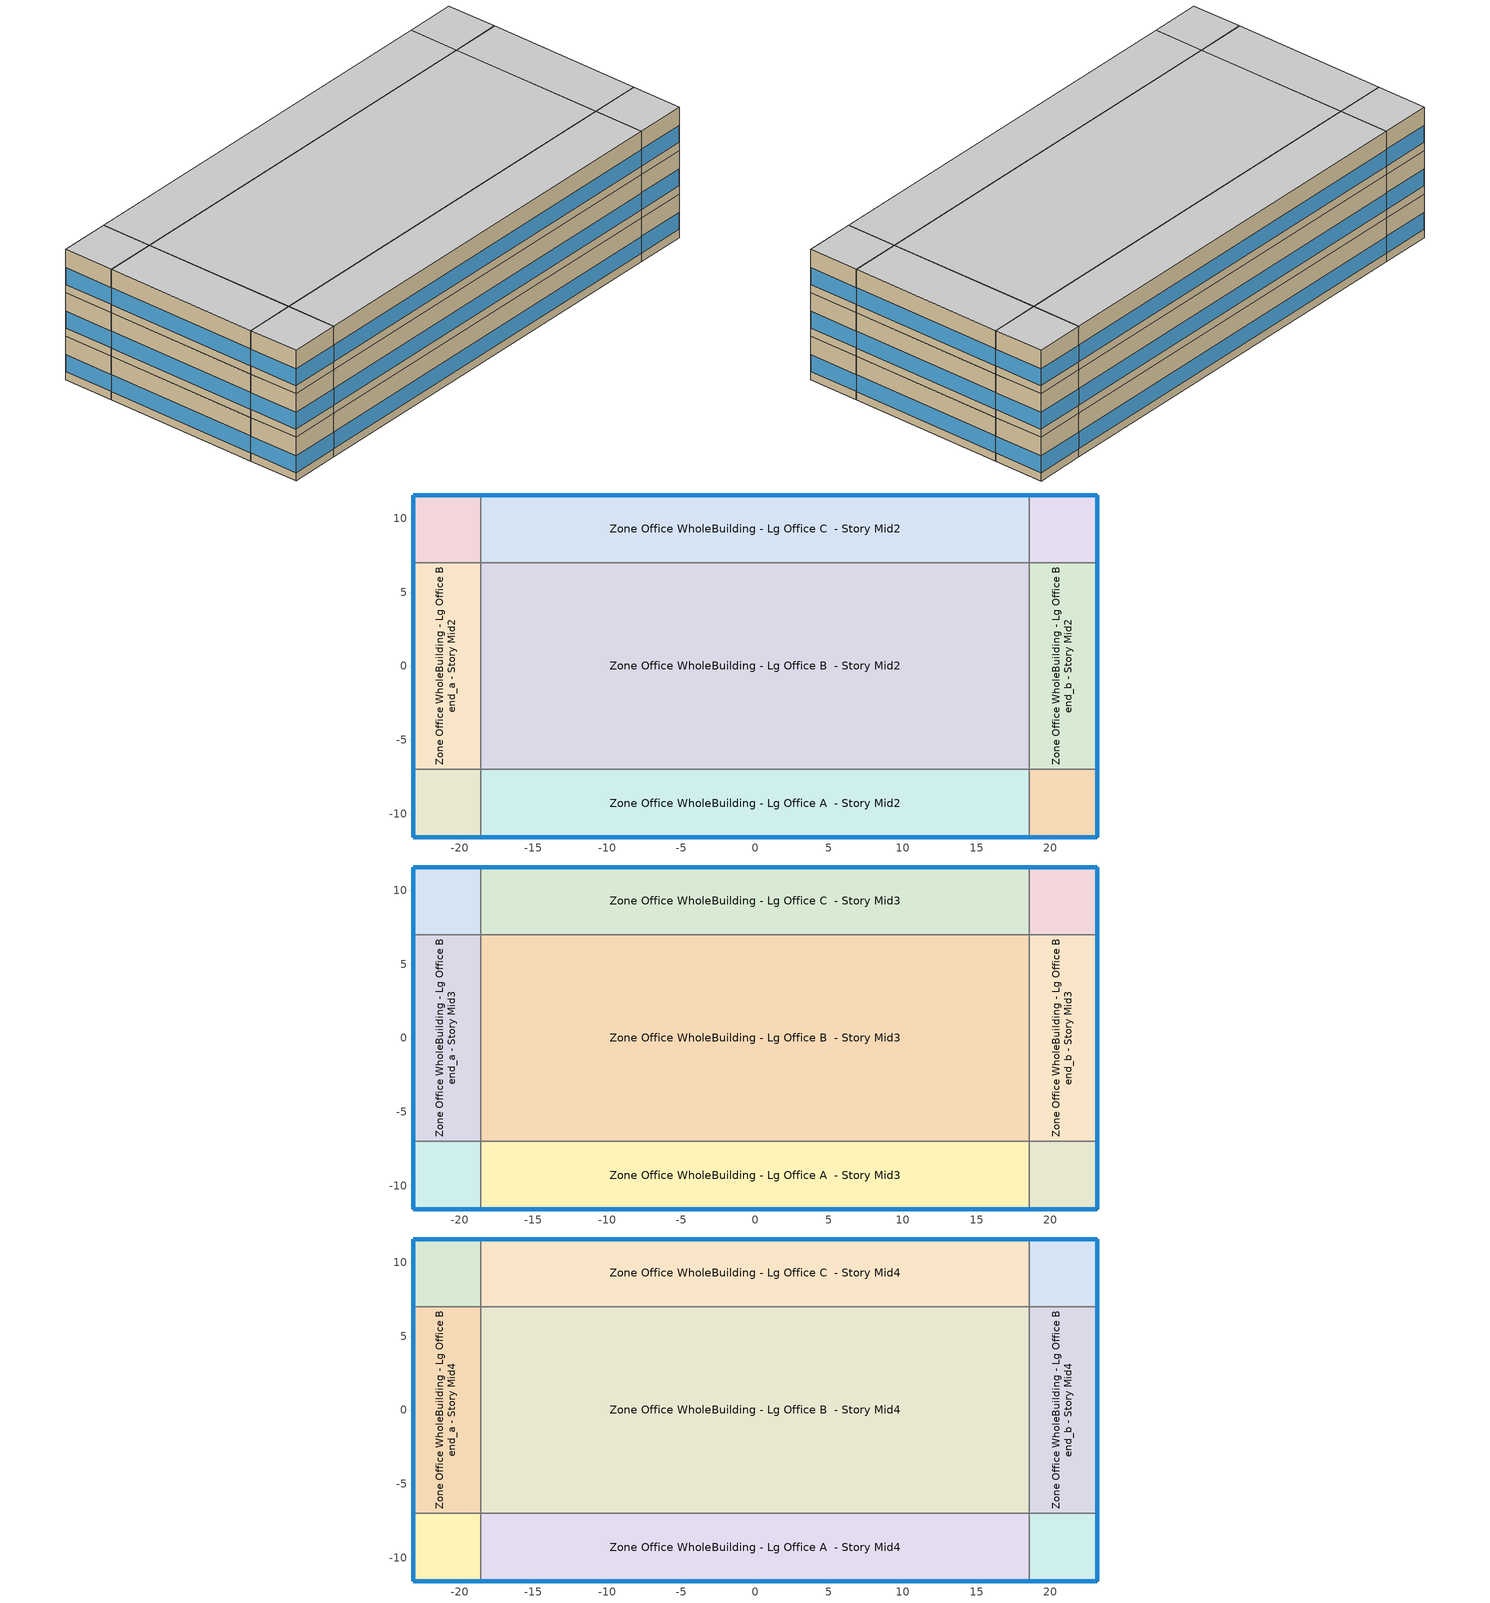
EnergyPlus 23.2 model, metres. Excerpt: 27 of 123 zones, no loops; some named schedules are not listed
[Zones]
Zone Office WholeBuilding - Lg Office A  - Story Mid2
 floor adiabatic (Typical Interior Floor): -18.58,-11.58 -18.58,-7 18.58,-7 18.58,-11.58 z7.92
 wall outside (Typical Insulated Steel Framed Exterior Wall R-4.44): -18.58,-11.58 18.58,-11.58 z7.92:11.89
 wall to Zone Office WholeBuilding - Lg Office A end_a - Story Mid2 (Typical Interior Wall): -18.58,-7 -18.58,-11.58 z7.92:11.89
 wall to Zone Office WholeBuilding - Lg Office B  - Story Mid2 (Typical Interior Wall): 18.58,-7 -18.58,-7 z7.92:11.89
 wall to Zone Office WholeBuilding - Lg Office A end_b - Story Mid2 (Typical Interior Wall): 18.58,-11.58 18.58,-7 z7.92:11.89
 window (U 1.22 SHGC 0.54 Simple Glazing Window U-1.22 SHGC 0.54): -18.55,-11.58 18.55,-11.58 z8.69:10.19
 ceiling adiabatic (Typical Interior Ceiling): 18.58,-11.58 18.58,-7 -18.58,-7 -18.58,-11.58 z11.89
Zone Office WholeBuilding - Lg Office A end_a - Story Mid2
 floor adiabatic (Typical Interior Floor): -23.15,-11.58 -23.15,-7 -18.58,-7 -18.58,-11.58 z7.92
 wall outside (Typical Insulated Steel Framed Exterior Wall R-4.44): -23.15,-7 -23.15,-11.58 -18.58,-11.58 z7.92:11.89
 wall to Zone Office WholeBuilding - Lg Office B end_a - Story Mid2 (Typical Interior Wall): -18.58,-7 -23.15,-7 z7.92:11.89
 window (U 1.22 SHGC 0.54 Simple Glazing Window U-1.22 SHGC 0.54): -23.15,-7.03 -23.15,-11.55 / -23.13,-11.58 -18.6,-11.58 z8.69:10.21
 ceiling adiabatic (Typical Interior Ceiling): -18.58,-11.58 -18.58,-7 -23.15,-7 -23.15,-11.58 z11.89
Zone Office WholeBuilding - Lg Office A end_b - Story Mid2
 floor adiabatic (Typical Interior Floor): 18.58,-11.58 18.58,-7 23.15,-7 23.15,-11.58 z7.92
 wall outside (Typical Insulated Steel Framed Exterior Wall R-4.44): 18.58,-11.58 23.15,-11.58 23.15,-7 z7.92:11.89
 wall to Zone Office WholeBuilding - Lg Office B end_b - Story Mid2 (Typical Interior Wall): 23.15,-7 18.58,-7 z7.92:11.89
 window (U 1.22 SHGC 0.54 Simple Glazing Window U-1.22 SHGC 0.54): 23.15,-11.55 23.15,-7.03 / 18.6,-11.58 23.13,-11.58 z8.69:10.21
 ceiling adiabatic (Typical Interior Ceiling): 23.15,-11.58 23.15,-7 18.58,-7 18.58,-11.58 z11.89
Zone Office WholeBuilding - Lg Office B  - Story Mid2
 floor adiabatic (Typical Interior Floor): -18.58,-7 -18.58,7 18.58,7 18.58,-7 z7.92
 wall to Zone Office WholeBuilding - Lg Office B end_a - Story Mid2 (Typical Interior Wall): -18.58,7 -18.58,-7 z7.92:11.89
 wall to Zone Office WholeBuilding - Lg Office C  - Story Mid2 (Typical Interior Wall): 18.58,7 -18.58,7 z7.92:11.89
 wall to Zone Office WholeBuilding - Lg Office B end_b - Story Mid2 (Typical Interior Wall): 18.58,-7 18.58,7 z7.92:11.89
 ceiling adiabatic (Typical Interior Ceiling): 18.58,-7 18.58,7 -18.58,7 -18.58,-7 z11.89
Zone Office WholeBuilding - Lg Office B end_a - Story Mid2
 floor adiabatic (Typical Interior Floor): -23.15,-7 -23.15,7 -18.58,7 -18.58,-7 z7.92
 wall outside (Typical Insulated Steel Framed Exterior Wall R-4.44): -23.15,7 -23.15,-7 z7.92:11.89
 wall to Zone Office WholeBuilding - Lg Office C end_a - Story Mid2 (Typical Interior Wall): -18.58,7 -23.15,7 z7.92:11.89
 window (U 1.22 SHGC 0.54 Simple Glazing Window U-1.22 SHGC 0.54): -23.15,6.98 -23.15,-6.98 z8.69:10.2
 ceiling adiabatic (Typical Interior Ceiling): -18.58,-7 -18.58,7 -23.15,7 -23.15,-7 z11.89
Zone Office WholeBuilding - Lg Office B end_b - Story Mid2
 floor adiabatic (Typical Interior Floor): 18.58,-7 18.58,7 23.15,7 23.15,-7 z7.92
 wall outside (Typical Insulated Steel Framed Exterior Wall R-4.44): 23.15,-7 23.15,7 z7.92:11.89
 wall to Zone Office WholeBuilding - Lg Office C end_b - Story Mid2 (Typical Interior Wall): 23.15,7 18.58,7 z7.92:11.89
 window (U 1.22 SHGC 0.54 Simple Glazing Window U-1.22 SHGC 0.54): 23.15,-6.98 23.15,6.98 z8.69:10.2
 ceiling adiabatic (Typical Interior Ceiling): 23.15,-7 23.15,7 18.58,7 18.58,-7 z11.89
Zone Office WholeBuilding - Lg Office C  - Story Mid2
 floor adiabatic (Typical Interior Floor): -18.58,7 -18.58,11.58 18.58,11.58 18.58,7 z7.92
 wall outside (Typical Insulated Steel Framed Exterior Wall R-4.44): 18.58,11.58 -18.58,11.58 z7.92:11.89
 wall to Zone Office WholeBuilding - Lg Office C end_a - Story Mid2 (Typical Interior Wall): -18.58,11.58 -18.58,7 z7.92:11.89
 wall to Zone Office WholeBuilding - Lg Office C end_b - Story Mid2 (Typical Interior Wall): 18.58,7 18.58,11.58 z7.92:11.89
 window (U 1.22 SHGC 0.54 Simple Glazing Window U-1.22 SHGC 0.54): 18.55,11.58 -18.55,11.58 z8.69:10.19
 ceiling adiabatic (Typical Interior Ceiling): 18.58,7 18.58,11.58 -18.58,11.58 -18.58,7 z11.89
Zone Office WholeBuilding - Lg Office C end_a - Story Mid2
 floor adiabatic (Typical Interior Floor): -23.15,7 -23.15,11.58 -18.58,11.58 -18.58,7 z7.92
 wall outside (Typical Insulated Steel Framed Exterior Wall R-4.44): -18.58,11.58 -23.15,11.58 -23.15,7 z7.92:11.89
 window (U 1.22 SHGC 0.54 Simple Glazing Window U-1.22 SHGC 0.54): -23.15,11.55 -23.15,7.03 / -18.6,11.58 -23.13,11.58 z8.69:10.21
 ceiling adiabatic (Typical Interior Ceiling): -18.58,7 -18.58,11.58 -23.15,11.58 -23.15,7 z11.89
Zone Office WholeBuilding - Lg Office C end_b - Story Mid2
 floor adiabatic (Typical Interior Floor): 18.58,7 18.58,11.58 23.15,11.58 23.15,7 z7.92
 wall outside (Typical Insulated Steel Framed Exterior Wall R-4.44): 23.15,7 23.15,11.58 18.58,11.58 z7.92:11.89
 window (U 1.22 SHGC 0.54 Simple Glazing Window U-1.22 SHGC 0.54): 23.13,11.58 18.6,11.58 / 23.15,7.03 23.15,11.55 z8.69:10.21
 ceiling adiabatic (Typical Interior Ceiling): 23.15,7 23.15,11.58 18.58,11.58 18.58,7 z11.89
Zone Office WholeBuilding - Lg Office A  - Story Mid3
 floor adiabatic (Typical Interior Floor): -18.58,-11.58 -18.58,-7 18.58,-7 18.58,-11.58 z11.89
 wall outside (Typical Insulated Steel Framed Exterior Wall R-4.44): -18.58,-11.58 18.58,-11.58 z11.89:15.85
 wall to Zone Office WholeBuilding - Lg Office A end_a - Story Mid3 (Typical Interior Wall): -18.58,-7 -18.58,-11.58 z11.89:15.85
 wall to Zone Office WholeBuilding - Lg Office B  - Story Mid3 (Typical Interior Wall): 18.58,-7 -18.58,-7 z11.89:15.85
 wall to Zone Office WholeBuilding - Lg Office A end_b - Story Mid3 (Typical Interior Wall): 18.58,-11.58 18.58,-7 z11.89:15.85
 window (U 1.22 SHGC 0.54 Simple Glazing Window U-1.22 SHGC 0.54): -18.55,-11.58 18.55,-11.58 z12.65:14.16
 ceiling adiabatic (Typical Interior Ceiling): 18.58,-11.58 18.58,-7 -18.58,-7 -18.58,-11.58 z15.85
Zone Office WholeBuilding - Lg Office A end_a - Story Mid3
 floor adiabatic (Typical Interior Floor): -23.15,-11.58 -23.15,-7 -18.58,-7 -18.58,-11.58 z11.89
 wall outside (Typical Insulated Steel Framed Exterior Wall R-4.44): -23.15,-7 -23.15,-11.58 -18.58,-11.58 z11.89:15.85
 wall to Zone Office WholeBuilding - Lg Office B end_a - Story Mid3 (Typical Interior Wall): -18.58,-7 -23.15,-7 z11.89:15.85
 window (U 1.22 SHGC 0.54 Simple Glazing Window U-1.22 SHGC 0.54): -23.15,-7.03 -23.15,-11.55 / -23.13,-11.58 -18.6,-11.58 z12.65:14.17
 ceiling adiabatic (Typical Interior Ceiling): -18.58,-11.58 -18.58,-7 -23.15,-7 -23.15,-11.58 z15.85
Zone Office WholeBuilding - Lg Office A end_b - Story Mid3
 floor adiabatic (Typical Interior Floor): 18.58,-11.58 18.58,-7 23.15,-7 23.15,-11.58 z11.89
 wall outside (Typical Insulated Steel Framed Exterior Wall R-4.44): 18.58,-11.58 23.15,-11.58 23.15,-7 z11.89:15.85
 wall to Zone Office WholeBuilding - Lg Office B end_b - Story Mid3 (Typical Interior Wall): 23.15,-7 18.58,-7 z11.89:15.85
 window (U 1.22 SHGC 0.54 Simple Glazing Window U-1.22 SHGC 0.54): 23.15,-11.55 23.15,-7.03 / 18.6,-11.58 23.13,-11.58 z12.65:14.17
 ceiling adiabatic (Typical Interior Ceiling): 23.15,-11.58 23.15,-7 18.58,-7 18.58,-11.58 z15.85
Zone Office WholeBuilding - Lg Office B  - Story Mid3
 floor adiabatic (Typical Interior Floor): -18.58,-7 -18.58,7 18.58,7 18.58,-7 z11.89
 wall to Zone Office WholeBuilding - Lg Office B end_a - Story Mid3 (Typical Interior Wall): -18.58,7 -18.58,-7 z11.89:15.85
 wall to Zone Office WholeBuilding - Lg Office C  - Story Mid3 (Typical Interior Wall): 18.58,7 -18.58,7 z11.89:15.85
 wall to Zone Office WholeBuilding - Lg Office B end_b - Story Mid3 (Typical Interior Wall): 18.58,-7 18.58,7 z11.89:15.85
 ceiling adiabatic (Typical Interior Ceiling): 18.58,-7 18.58,7 -18.58,7 -18.58,-7 z15.85
Zone Office WholeBuilding - Lg Office B end_a - Story Mid3
 floor adiabatic (Typical Interior Floor): -23.15,-7 -23.15,7 -18.58,7 -18.58,-7 z11.89
 wall outside (Typical Insulated Steel Framed Exterior Wall R-4.44): -23.15,7 -23.15,-7 z11.89:15.85
 wall to Zone Office WholeBuilding - Lg Office C end_a - Story Mid3 (Typical Interior Wall): -18.58,7 -23.15,7 z11.89:15.85
 window (U 1.22 SHGC 0.54 Simple Glazing Window U-1.22 SHGC 0.54): -23.15,6.98 -23.15,-6.98 z12.65:14.16
 ceiling adiabatic (Typical Interior Ceiling): -18.58,-7 -18.58,7 -23.15,7 -23.15,-7 z15.85
Zone Office WholeBuilding - Lg Office B end_b - Story Mid3
 floor adiabatic (Typical Interior Floor): 18.58,-7 18.58,7 23.15,7 23.15,-7 z11.89
 wall outside (Typical Insulated Steel Framed Exterior Wall R-4.44): 23.15,-7 23.15,7 z11.89:15.85
 wall to Zone Office WholeBuilding - Lg Office C end_b - Story Mid3 (Typical Interior Wall): 23.15,7 18.58,7 z11.89:15.85
 window (U 1.22 SHGC 0.54 Simple Glazing Window U-1.22 SHGC 0.54): 23.15,-6.98 23.15,6.98 z12.65:14.16
 ceiling adiabatic (Typical Interior Ceiling): 23.15,-7 23.15,7 18.58,7 18.58,-7 z15.85
Zone Office WholeBuilding - Lg Office C  - Story Mid3
 floor adiabatic (Typical Interior Floor): -18.58,7 -18.58,11.58 18.58,11.58 18.58,7 z11.89
 wall outside (Typical Insulated Steel Framed Exterior Wall R-4.44): 18.58,11.58 -18.58,11.58 z11.89:15.85
 wall to Zone Office WholeBuilding - Lg Office C end_a - Story Mid3 (Typical Interior Wall): -18.58,11.58 -18.58,7 z11.89:15.85
 wall to Zone Office WholeBuilding - Lg Office C end_b - Story Mid3 (Typical Interior Wall): 18.58,7 18.58,11.58 z11.89:15.85
 window (U 1.22 SHGC 0.54 Simple Glazing Window U-1.22 SHGC 0.54): 18.55,11.58 -18.55,11.58 z12.65:14.16
 ceiling adiabatic (Typical Interior Ceiling): 18.58,7 18.58,11.58 -18.58,11.58 -18.58,7 z15.85
Zone Office WholeBuilding - Lg Office C end_a - Story Mid3
 floor adiabatic (Typical Interior Floor): -23.15,7 -23.15,11.58 -18.58,11.58 -18.58,7 z11.89
 wall outside (Typical Insulated Steel Framed Exterior Wall R-4.44): -18.58,11.58 -23.15,11.58 -23.15,7 z11.89:15.85
 window (U 1.22 SHGC 0.54 Simple Glazing Window U-1.22 SHGC 0.54): -23.15,11.55 -23.15,7.03 / -18.6,11.58 -23.13,11.58 z12.65:14.17
 ceiling adiabatic (Typical Interior Ceiling): -18.58,7 -18.58,11.58 -23.15,11.58 -23.15,7 z15.85
Zone Office WholeBuilding - Lg Office C end_b - Story Mid3
 floor adiabatic (Typical Interior Floor): 18.58,7 18.58,11.58 23.15,11.58 23.15,7 z11.89
 wall outside (Typical Insulated Steel Framed Exterior Wall R-4.44): 23.15,7 23.15,11.58 18.58,11.58 z11.89:15.85
 window (U 1.22 SHGC 0.54 Simple Glazing Window U-1.22 SHGC 0.54): 23.13,11.58 18.6,11.58 / 23.15,7.03 23.15,11.55 z12.65:14.17
 ceiling adiabatic (Typical Interior Ceiling): 23.15,7 23.15,11.58 18.58,11.58 18.58,7 z15.85
Zone Office WholeBuilding - Lg Office A  - Story Mid4
 floor adiabatic (Typical Interior Floor): -18.58,-11.58 -18.58,-7 18.58,-7 18.58,-11.58 z15.85
 wall outside (Typical Insulated Steel Framed Exterior Wall R-4.44): -18.58,-11.58 18.58,-11.58 z15.85:19.81
 wall to Zone Office WholeBuilding - Lg Office A end_a - Story Mid4 (Typical Interior Wall): -18.58,-7 -18.58,-11.58 z15.85:19.81
 wall to Zone Office WholeBuilding - Lg Office B  - Story Mid4 (Typical Interior Wall): 18.58,-7 -18.58,-7 z15.85:19.81
 wall to Zone Office WholeBuilding - Lg Office A end_b - Story Mid4 (Typical Interior Wall): 18.58,-11.58 18.58,-7 z15.85:19.81
 window (U 1.22 SHGC 0.54 Simple Glazing Window U-1.22 SHGC 0.54): -18.55,-11.58 18.55,-11.58 z16.61:18.12
 ceiling adiabatic (Typical Interior Ceiling): 18.58,-11.58 18.58,-7 -18.58,-7 -18.58,-11.58 z19.81
Zone Office WholeBuilding - Lg Office A end_a - Story Mid4
 floor adiabatic (Typical Interior Floor): -23.15,-11.58 -23.15,-7 -18.58,-7 -18.58,-11.58 z15.85
 wall outside (Typical Insulated Steel Framed Exterior Wall R-4.44): -23.15,-7 -23.15,-11.58 -18.58,-11.58 z15.85:19.81
 wall to Zone Office WholeBuilding - Lg Office B end_a - Story Mid4 (Typical Interior Wall): -18.58,-7 -23.15,-7 z15.85:19.81
 window (U 1.22 SHGC 0.54 Simple Glazing Window U-1.22 SHGC 0.54): -23.15,-7.03 -23.15,-11.55 / -23.13,-11.58 -18.6,-11.58 z16.61:18.13
 ceiling adiabatic (Typical Interior Ceiling): -18.58,-11.58 -18.58,-7 -23.15,-7 -23.15,-11.58 z19.81
Zone Office WholeBuilding - Lg Office A end_b - Story Mid4
 floor adiabatic (Typical Interior Floor): 18.58,-11.58 18.58,-7 23.15,-7 23.15,-11.58 z15.85
 wall outside (Typical Insulated Steel Framed Exterior Wall R-4.44): 18.58,-11.58 23.15,-11.58 23.15,-7 z15.85:19.81
 wall to Zone Office WholeBuilding - Lg Office B end_b - Story Mid4 (Typical Interior Wall): 23.15,-7 18.58,-7 z15.85:19.81
 window (U 1.22 SHGC 0.54 Simple Glazing Window U-1.22 SHGC 0.54): 23.15,-11.55 23.15,-7.03 / 18.6,-11.58 23.13,-11.58 z16.61:18.13
 ceiling adiabatic (Typical Interior Ceiling): 23.15,-11.58 23.15,-7 18.58,-7 18.58,-11.58 z19.81
Zone Office WholeBuilding - Lg Office B  - Story Mid4
 floor adiabatic (Typical Interior Floor): -18.58,-7 -18.58,7 18.58,7 18.58,-7 z15.85
 wall to Zone Office WholeBuilding - Lg Office B end_a - Story Mid4 (Typical Interior Wall): -18.58,7 -18.58,-7 z15.85:19.81
 wall to Zone Office WholeBuilding - Lg Office C  - Story Mid4 (Typical Interior Wall): 18.58,7 -18.58,7 z15.85:19.81
 wall to Zone Office WholeBuilding - Lg Office B end_b - Story Mid4 (Typical Interior Wall): 18.58,-7 18.58,7 z15.85:19.81
 ceiling adiabatic (Typical Interior Ceiling): 18.58,-7 18.58,7 -18.58,7 -18.58,-7 z19.81
Zone Office WholeBuilding - Lg Office B end_a - Story Mid4
 floor adiabatic (Typical Interior Floor): -23.15,-7 -23.15,7 -18.58,7 -18.58,-7 z15.85
 wall outside (Typical Insulated Steel Framed Exterior Wall R-4.44): -23.15,7 -23.15,-7 z15.85:19.81
 wall to Zone Office WholeBuilding - Lg Office C end_a - Story Mid4 (Typical Interior Wall): -18.58,7 -23.15,7 z15.85:19.81
 window (U 1.22 SHGC 0.54 Simple Glazing Window U-1.22 SHGC 0.54): -23.15,6.98 -23.15,-6.98 z16.61:18.12
 ceiling adiabatic (Typical Interior Ceiling): -18.58,-7 -18.58,7 -23.15,7 -23.15,-7 z19.81
Zone Office WholeBuilding - Lg Office B end_b - Story Mid4
 floor adiabatic (Typical Interior Floor): 18.58,-7 18.58,7 23.15,7 23.15,-7 z15.85
 wall outside (Typical Insulated Steel Framed Exterior Wall R-4.44): 23.15,-7 23.15,7 z15.85:19.81
 wall to Zone Office WholeBuilding - Lg Office C end_b - Story Mid4 (Typical Interior Wall): 23.15,7 18.58,7 z15.85:19.81
 window (U 1.22 SHGC 0.54 Simple Glazing Window U-1.22 SHGC 0.54): 23.15,-6.98 23.15,6.98 z16.61:18.12
 ceiling adiabatic (Typical Interior Ceiling): 23.15,-7 23.15,7 18.58,7 18.58,-7 z19.81
Zone Office WholeBuilding - Lg Office C  - Story Mid4
 floor adiabatic (Typical Interior Floor): -18.58,7 -18.58,11.58 18.58,11.58 18.58,7 z15.85
 wall outside (Typical Insulated Steel Framed Exterior Wall R-4.44): 18.58,11.58 -18.58,11.58 z15.85:19.81
 wall to Zone Office WholeBuilding - Lg Office C end_a - Story Mid4 (Typical Interior Wall): -18.58,11.58 -18.58,7 z15.85:19.81
 wall to Zone Office WholeBuilding - Lg Office C end_b - Story Mid4 (Typical Interior Wall): 18.58,7 18.58,11.58 z15.85:19.81
 window (U 1.22 SHGC 0.54 Simple Glazing Window U-1.22 SHGC 0.54): 18.55,11.58 -18.55,11.58 z16.61:18.12
 ceiling adiabatic (Typical Interior Ceiling): 18.58,7 18.58,11.58 -18.58,11.58 -18.58,7 z19.81
Zone Office WholeBuilding - Lg Office C end_a - Story Mid4
 floor adiabatic (Typical Interior Floor): -23.15,7 -23.15,11.58 -18.58,11.58 -18.58,7 z15.85
 wall outside (Typical Insulated Steel Framed Exterior Wall R-4.44): -18.58,11.58 -23.15,11.58 -23.15,7 z15.85:19.81
 window (U 1.22 SHGC 0.54 Simple Glazing Window U-1.22 SHGC 0.54): -23.15,11.55 -23.15,7.03 / -18.6,11.58 -23.13,11.58 z16.61:18.13
 ceiling adiabatic (Typical Interior Ceiling): -18.58,7 -18.58,11.58 -23.15,11.58 -23.15,7 z19.81
Zone Office WholeBuilding - Lg Office C end_b - Story Mid4
 floor adiabatic (Typical Interior Floor): 18.58,7 18.58,11.58 23.15,11.58 23.15,7 z15.85
 wall outside (Typical Insulated Steel Framed Exterior Wall R-4.44): 23.15,7 23.15,11.58 18.58,11.58 z15.85:19.81
 window (U 1.22 SHGC 0.54 Simple Glazing Window U-1.22 SHGC 0.54): 23.13,11.58 18.6,11.58 / 23.15,7.03 23.15,11.55 z16.61:18.13
 ceiling adiabatic (Typical Interior Ceiling): 23.15,7 23.15,11.58 18.58,11.58 18.58,7 z19.81
[Building]
ComStock DOE Ref Pre-1980|LargeOffice: North Axis {deg}=270; Terrain=City
[Site:Location]
Maxwell Afb_AL_USA: Latitude {deg}=32.38; Longitude {deg}=-86.36; Time Zone {hr}=-6; Elevation {m}=52
[Site:GroundTemperature:FCfactorMethod]
January Ground Temperature {C}=16; February Ground Temperature {C}=11.9; March Ground Temperature {C}=7.7; April Ground Temperature {C}=4; May Ground Temperature {C}=7.9; June Ground Temperature {C}=13.8; July Ground Temperature {C}=17.2; August Ground Temperature {C}=20.8; September Ground Temperature {C}=24.8; October Ground Temperature {C}=26.1; November Ground Temperature {C}=26.5; December Ground Temperature {C}=22.5
[Site:WaterMainsTemperature]
Calculation Method=Correlation; Annual Average Outdoor Air Temperature {C}=18.7358; Maximum Difference In Monthly Average Outdoor Air Temperatures {deltaC}=20.53
[SizingPeriod:DesignDay] Month=7; Day of Month=21; Day Type=SummerDesignDay; Daily Dry-Bulb Temperature Range {deltaC}=10.3; Dry-Bulb Temperature Range Modifier Type=DefaultMultipliers; Barometric Pressure {Pa}=100702; Wind Speed {m/s}=3; Wind Direction {deg}=240; Rain Indicator=No; Snow Indicator=No; Daylight Saving Time Indicator=No; Solar Model Indicator=ASHRAETau; ASHRAE Clear Sky Optical Depth for Beam Irradiance (taub)=0.459; ASHRAE Clear Sky Optical Depth for Diffuse Irradiance (taud)=2.177; Begin Environment Reset Mode=FullResetAtBeginEnvironment
Name | Maximum Dry-Bulb Temperature {C} | Humidity Condition Type | Wetbulb or DewPoint at Maximum Dry-Bulb {C}
Maxwell Afb Ann Clg .4% Condns DB=>MWB 1 | 36.3 | Wetbulb | 24.8
Maxwell Afb Ann Clg .4% Condns WB=>MDB 1 | 32.9 | Wetbulb | 27
Maxwell Afb Ann Clg 1% Condns DB=>MWB 1 | 35.2 | Wetbulb | 24.8
Maxwell Afb Ann Clg 2% Condns DP=>MDB 1 | 28.6 | Dewpoint | 24.5
[Material] Thermal Absorptance=0.9; Solar Absorptance=0.7
Name | Roughness | Thickness {m} | Conductivity {W/m-K} | Density {kg/m3} | Specific Heat {J/kg-K} | Visible Absorptance
100mm Normalweight concrete floor | MediumRough | 0.1016 | 2.31045 | 2322 | 832.557 | 0.7
25mm Stucco | Smooth | 0.0254 | 0.72 | 1856 | 840 | 0.7
5/8 in. Gypsum Board | MediumSmooth | 0.0159 | 0.16 | 800 | 1090 | 0.7
G01 13mm gypsum board | Smooth | 0.0127 | 0.160031 | 800.001 | 1090.73 | 0.5
Std Wood 6inch 1 | MediumSmooth | 0.15 | 0.12 | 540 | 1210 | 0.7
[Material:NoMass] Roughness=Smooth; Thermal Absorptance=0.9; Solar Absorptance=0.7
Name | Thermal Resistance {m2-K/W} | Visible Absorptance
CP02 CARPET PAD | 0.21648 | 0.8
Typical Insulation R-2.27 | 0.39899 | 0.7
[WindowMaterial:SimpleGlazingSystem]
U 1.22 SHGC 0.54 Simple Glazing U-1.22 SHGC 0.54: U-Factor {W/m2-K}=6.92748; Solar Heat Gain Coefficient=0.54; Visible Transmittance=0.38
[Construction]
InteriorFurnishings 1: Std Wood 6inch 1
Typical Insulated Steel Framed Exterior Wall R-4.44: 25mm Stucco, 5/8 in. Gypsum Board, Typical Insulation R-2.27, 5/8 in. Gypsum Board
Typical Interior Ceiling: CP02 CARPET PAD, 100mm Normalweight concrete floor
Typical Interior Floor: 100mm Normalweight concrete floor, CP02 CARPET PAD
Typical Interior Wall: G01 13mm gypsum board, G01 13mm gypsum board
U 1.22 SHGC 0.54 Simple Glazing Window U-1.22 SHGC 0.54: U 1.22 SHGC 0.54 Simple Glazing U-1.22 SHGC 0.54
[Zone] Multiplier=1; Part of Total Floor Area=Yes
Zone Office WholeBuilding - Lg Office A  - Story Mid2; Zone Office WholeBuilding - Lg Office A  - Story Mid3; Zone Office WholeBuilding - Lg Office A  - Story Mid4; Zone Office WholeBuilding - Lg Office A end_a - Story Mid2; Zone Office WholeBuilding - Lg Office A end_a - Story Mid3; Zone Office WholeBuilding - Lg Office A end_a - Story Mid4; Zone Office WholeBuilding - Lg Office A end_b - Story Mid2; Zone Office WholeBuilding - Lg Office A end_b - Story Mid3; Zone Office WholeBuilding - Lg Office A end_b - Story Mid4; Zone Office WholeBuilding - Lg Office B  - Story Mid2; Zone Office WholeBuilding - Lg Office B  - Story Mid3; Zone Office WholeBuilding - Lg Office B  - Story Mid4; Zone Office WholeBuilding - Lg Office B end_a - Story Mid2; Zone Office WholeBuilding - Lg Office B end_a - Story Mid3; Zone Office WholeBuilding - Lg Office B end_a - Story Mid4; Zone Office WholeBuilding - Lg Office B end_b - Story Mid2; Zone Office WholeBuilding - Lg Office B end_b - Story Mid3; Zone Office WholeBuilding - Lg Office B end_b - Story Mid4; Zone Office WholeBuilding - Lg Office C  - Story Mid2; Zone Office WholeBuilding - Lg Office C  - Story Mid3; Zone Office WholeBuilding - Lg Office C  - Story Mid4; Zone Office WholeBuilding - Lg Office C end_a - Story Mid2; Zone Office WholeBuilding - Lg Office C end_a - Story Mid3; Zone Office WholeBuilding - Lg Office C end_a - Story Mid4; Zone Office WholeBuilding - Lg Office C end_b - Story Mid2; Zone Office WholeBuilding - Lg Office C end_b - Story Mid3; Zone Office WholeBuilding - Lg Office C end_b - Story Mid4
[Space] Space Type=Office WholeBuilding - Lg Office - ComStock DOE Ref Pre-1980
Name | Zone
Office WholeBuilding - Lg Office A  - Story Mid2 | Zone Office WholeBuilding - Lg Office A  - Story Mid2
Office WholeBuilding - Lg Office A  - Story Mid3 | Zone Office WholeBuilding - Lg Office A  - Story Mid3
Office WholeBuilding - Lg Office A  - Story Mid4 | Zone Office WholeBuilding - Lg Office A  - Story Mid4
Office WholeBuilding - Lg Office A end_a - Story Mid2 | Zone Office WholeBuilding - Lg Office A end_a - Story Mid2
Office WholeBuilding - Lg Office A end_a - Story Mid3 | Zone Office WholeBuilding - Lg Office A end_a - Story Mid3
Office WholeBuilding - Lg Office A end_a - Story Mid4 | Zone Office WholeBuilding - Lg Office A end_a - Story Mid4
Office WholeBuilding - Lg Office A end_b - Story Mid2 | Zone Office WholeBuilding - Lg Office A end_b - Story Mid2
Office WholeBuilding - Lg Office A end_b - Story Mid3 | Zone Office WholeBuilding - Lg Office A end_b - Story Mid3
Office WholeBuilding - Lg Office A end_b - Story Mid4 | Zone Office WholeBuilding - Lg Office A end_b - Story Mid4
Office WholeBuilding - Lg Office B  - Story Mid2 | Zone Office WholeBuilding - Lg Office B  - Story Mid2
Office WholeBuilding - Lg Office B  - Story Mid3 | Zone Office WholeBuilding - Lg Office B  - Story Mid3
Office WholeBuilding - Lg Office B  - Story Mid4 | Zone Office WholeBuilding - Lg Office B  - Story Mid4
Office WholeBuilding - Lg Office B end_a - Story Mid2 | Zone Office WholeBuilding - Lg Office B end_a - Story Mid2
Office WholeBuilding - Lg Office B end_a - Story Mid3 | Zone Office WholeBuilding - Lg Office B end_a - Story Mid3
Office WholeBuilding - Lg Office B end_a - Story Mid4 | Zone Office WholeBuilding - Lg Office B end_a - Story Mid4
Office WholeBuilding - Lg Office B end_b - Story Mid2 | Zone Office WholeBuilding - Lg Office B end_b - Story Mid2
Office WholeBuilding - Lg Office B end_b - Story Mid3 | Zone Office WholeBuilding - Lg Office B end_b - Story Mid3
Office WholeBuilding - Lg Office B end_b - Story Mid4 | Zone Office WholeBuilding - Lg Office B end_b - Story Mid4
Office WholeBuilding - Lg Office C  - Story Mid2 | Zone Office WholeBuilding - Lg Office C  - Story Mid2
Office WholeBuilding - Lg Office C  - Story Mid3 | Zone Office WholeBuilding - Lg Office C  - Story Mid3
Office WholeBuilding - Lg Office C  - Story Mid4 | Zone Office WholeBuilding - Lg Office C  - Story Mid4
Office WholeBuilding - Lg Office C end_a - Story Mid2 | Zone Office WholeBuilding - Lg Office C end_a - Story Mid2
Office WholeBuilding - Lg Office C end_a - Story Mid3 | Zone Office WholeBuilding - Lg Office C end_a - Story Mid3
Office WholeBuilding - Lg Office C end_a - Story Mid4 | Zone Office WholeBuilding - Lg Office C end_a - Story Mid4
Office WholeBuilding - Lg Office C end_b - Story Mid2 | Zone Office WholeBuilding - Lg Office C end_b - Story Mid2
Office WholeBuilding - Lg Office C end_b - Story Mid3 | Zone Office WholeBuilding - Lg Office C end_b - Story Mid3
Office WholeBuilding - Lg Office C end_b - Story Mid4 | Zone Office WholeBuilding - Lg Office C end_b - Story Mid4
[SpaceList]
Office WholeBuilding - Lg Office - ComStock DOE Ref Pre-1980: Office WholeBuilding - Lg Office B  - Story Mid10, Office WholeBuilding - Lg Office B  - Story Ground, Office WholeBuilding - Lg Office A end_a - Story Mid, Office WholeBuilding - Lg Office A  - Story Mid, Office WholeBuilding - Lg Office B  - Story Mid, Office WholeBuilding - Lg Office C  - Story Mid, Office WholeBuilding - Lg Office A end_b - Story Mid, Office WholeBuilding - Lg Office B end_a - Story Mid2, Office WholeBuilding - Lg Office C end_a - Story Mid2, Office WholeBuilding - Lg Office A end_b - Story Mid8, Office WholeBuilding - Lg Office A end_a - Story Mid3, Office WholeBuilding - Lg Office B end_a - Story Mid3, Office WholeBuilding - Lg Office C end_a - Story Mid3, Office WholeBuilding - Lg Office A end_b - Story Top, Office WholeBuilding - Lg Office A end_b - Story Mid3, Office WholeBuilding - Lg Office B end_b - Story Mid3, Office WholeBuilding - Lg Office A  - Story Mid2, Office WholeBuilding - Lg Office C end_b - Story Mid3, Office WholeBuilding - Lg Office A end_a - Story Mid4, Office WholeBuilding - Lg Office B end_a - Story Mid4, Office WholeBuilding - Lg Office A  - Story Mid4, Office WholeBuilding - Lg Office B  - Story Mid4, Office WholeBuilding - Lg Office C  - Story Mid4, Office WholeBuilding - Lg Office B end_a - Story Ground, Office WholeBuilding - Lg Office B end_b - Story Mid2, Office WholeBuilding - Lg Office A end_a - Story Mid8, Office WholeBuilding - Lg Office A end_b - Story Mid4, Office WholeBuilding - Lg Office B end_b - Story Mid4, Office WholeBuilding - Lg Office C end_a - Story Ground, Office WholeBuilding - Lg Office C end_b - Story Mid4, Office WholeBuilding - Lg Office C end_a - Story Mid5, Office WholeBuilding - Lg Office C  - Story Mid5, Office WholeBuilding - Lg Office A  - Story Mid3, Office WholeBuilding - Lg Office A end_b - Story Mid5, Office WholeBuilding - Lg Office B end_b - Story Mid5, Office WholeBuilding - Lg Office A end_a - Story Ground, Office WholeBuilding - Lg Office C  - Story Mid2, Office WholeBuilding - Lg Office C  - Story Mid10, Office WholeBuilding - Lg Office B end_a - Story Mid, Office WholeBuilding - Lg Office C end_a - Story Mid10, Office WholeBuilding - Lg Office B  - Story Mid9, Office WholeBuilding - Lg Office B end_b - Story Mid10, Office WholeBuilding - Lg Office A end_b - Story Mid10, Office WholeBuilding - Lg Office B end_b - Story Mid9, Office WholeBuilding - Lg Office C end_a - Story Mid11, Office WholeBuilding - Lg Office C end_b - Story Top, Office WholeBuilding - Lg Office B end_b - Story Top, Office WholeBuilding - Lg Office A end_a - Story Mid7, Office WholeBuilding - Lg Office A end_a - Story Mid6, Office WholeBuilding - Lg Office A  - Story Mid5, Office WholeBuilding - Lg Office B  - Story Mid6, Office WholeBuilding - Lg Office C end_b - Story Mid11, Office WholeBuilding - Lg Office B  - Story Top, Office WholeBuilding - Lg Office A end_a - Story Mid10, Office WholeBuilding - Lg Office C end_b - Story Mid, Office WholeBuilding - Lg Office C  - Story Top, Office WholeBuilding - Lg Office A end_a - Story Mid11, Office WholeBuilding - Lg Office B  - Story Mid3, Office WholeBuilding - Lg Office C end_a - Story Top, Office WholeBuilding - Lg Office C end_b - Story Mid2, Office WholeBuilding - Lg Office A end_b - Story Mid6, Office WholeBuilding - Lg Office C end_b - Story Mid6, Office WholeBuilding - Lg Office A  - Story Mid10, Office WholeBuilding - Lg Office A  - Story Top, Office WholeBuilding - Lg Office A  - Story Mid6, Office WholeBuilding - Lg Office C end_a - Story Mid4, Office WholeBuilding - Lg Office C  - Story Mid11, Office WholeBuilding - Lg Office A  - Story Mid11, Office WholeBuilding - Lg Office B end_b - Story Mid, Office WholeBuilding - Lg Office A end_b - Story Mid9, Office WholeBuilding - Lg Office B end_a - Story Mid10, Office WholeBuilding - Lg Office C  - Story Mid9, Office WholeBuilding - Lg Office C end_b - Story Mid9, Office WholeBuilding - Lg Office C  - Story Mid3, Office WholeBuilding - Lg Office B  - Story Mid5, Office WholeBuilding - Lg Office C  - Story Mid7, Office WholeBuilding - Lg Office A end_a - Story Mid9, Office WholeBuilding - Lg Office B end_a - Story Mid11, Office WholeBuilding - Lg Office B end_a - Story Top, Office WholeBuilding - Lg Office A end_b - Story Mid11, Office WholeBuilding - Lg Office A  - Story Mid9, Office WholeBuilding - Lg Office B end_a - Story Mid5, Office WholeBuilding - Lg Office B end_a - Story Mid8, Office WholeBuilding - Lg Office C end_b - Story Mid8, Office WholeBuilding - Lg Office B  - Story Mid11, Office WholeBuilding - Lg Office C end_a - Story Mid9, Office WholeBuilding - Lg Office A  - Story Ground, Office WholeBuilding - Lg Office C end_a - Story Mid6, Office WholeBuilding - Lg Office C end_a - Story Mid, Office WholeBuilding - Lg Office A end_b - Story Mid2, Office WholeBuilding - Lg Office B end_a - Story Mid6, Office WholeBuilding - Lg Office B  - Story Mid7, Office WholeBuilding - Lg Office B end_a - Story Mid9, Office WholeBuilding - Lg Office B end_b - Story Mid8, Office WholeBuilding - Lg Office A end_a - Story Mid5, Office WholeBuilding - Lg Office B end_b - Story Mid7, Office WholeBuilding - Lg Office A end_a - Story Top, Office WholeBuilding - Lg Office A  - Story Mid7, Office WholeBuilding - Lg Office A end_a - Story Mid2, Office WholeBuilding - Lg Office B  - Story Mid2, Office WholeBuilding - Lg Office C  - Story Mid8, Office WholeBuilding - Lg Office C end_b - Story Mid10, Office WholeBuilding - Lg Office C end_a - Story Mid7, Office WholeBuilding - Lg Office B end_b - Story Mid11, Office WholeBuilding - Lg Office B  - Story Mid8, Office WholeBuilding - Lg Office A  - Story Mid8, Office WholeBuilding - Lg Office C end_a - Story Mid8, Office WholeBuilding - Lg Office C  - Story Ground, Office WholeBuilding - Lg Office C end_b - Story Mid7, Office WholeBuilding - Lg Office A end_b - Story Mid7, Office WholeBuilding - Lg Office B end_a - Story Mid7, Office WholeBuilding - Lg Office C  - Story Mid6, Office WholeBuilding - Lg Office B end_b - Story Mid6, Office WholeBuilding - Lg Office C end_b - Story Mid5
[Lights]
Office WholeBuilding - Lg Office Lights: Zone or ZoneList or Space or SpaceList=Office WholeBuilding - Lg Office - ComStock DOE Ref Pre-1980; Schedule=Office BLDG_LIGHT_EndUseData; Design Level Calculation Method=Watts/Area; Watts per Zone Floor Area {W/m2}=16.9532; Return Air Fraction=0; Fraction Radiant=0.655386; Fraction Visible=0.2; Fraction Replaceable=1
[ElectricEquipment]
Office WholeBuilding - Lg Office Elec Equip: Zone or ZoneList or Space or SpaceList=Office WholeBuilding - Lg Office - ComStock DOE Ref Pre-1980; Schedule=Office BLDG_EQUIP_EndUseData; Design Level Calculation Method=Watts/Area; Watts per Zone Floor Area {W/m2}=8.07293; Fraction Latent=0; Fraction Radiant=0.5; Fraction Lost=0
[InternalMass] Construction=InteriorFurnishings 1
Name | Zone or ZoneList | Space or SpaceList | Surface Area {m2}
Office WholeBuilding - Lg Office A  - Story Mid2 Mass | Zone Office WholeBuilding - Lg Office A  - Story Mid2 | Office WholeBuilding - Lg Office A  - Story Mid2 | 339.777
Office WholeBuilding - Lg Office A  - Story Mid3 Mass | Zone Office WholeBuilding - Lg Office A  - Story Mid3 | Office WholeBuilding - Lg Office A  - Story Mid3 | 339.777
Office WholeBuilding - Lg Office A  - Story Mid4 Mass | Zone Office WholeBuilding - Lg Office A  - Story Mid4 | Office WholeBuilding - Lg Office A  - Story Mid4 | 339.777
Office WholeBuilding - Lg Office A end_a - Story Mid2 Mass | Zone Office WholeBuilding - Lg Office A end_a - Story Mid2 | Office WholeBuilding - Lg Office A end_a - Story Mid2 | 41.8064
Office WholeBuilding - Lg Office A end_a - Story Mid3 Mass | Zone Office WholeBuilding - Lg Office A end_a - Story Mid3 | Office WholeBuilding - Lg Office A end_a - Story Mid3 | 41.8064
Office WholeBuilding - Lg Office A end_a - Story Mid4 Mass | Zone Office WholeBuilding - Lg Office A end_a - Story Mid4 | Office WholeBuilding - Lg Office A end_a - Story Mid4 | 41.8064
Office WholeBuilding - Lg Office A end_b - Story Mid2 Mass | Zone Office WholeBuilding - Lg Office A end_b - Story Mid2 | Office WholeBuilding - Lg Office A end_b - Story Mid2 | 41.8064
Office WholeBuilding - Lg Office A end_b - Story Mid3 Mass | Zone Office WholeBuilding - Lg Office A end_b - Story Mid3 | Office WholeBuilding - Lg Office A end_b - Story Mid3 | 41.8064
Office WholeBuilding - Lg Office A end_b - Story Mid4 Mass | Zone Office WholeBuilding - Lg Office A end_b - Story Mid4 | Office WholeBuilding - Lg Office A end_b - Story Mid4 | 41.8064
Office WholeBuilding - Lg Office B  - Story Mid2 Mass | Zone Office WholeBuilding - Lg Office B  - Story Mid2 | Office WholeBuilding - Lg Office B  - Story Mid2 | 1040.97
Office WholeBuilding - Lg Office B  - Story Mid3 Mass | Zone Office WholeBuilding - Lg Office B  - Story Mid3 | Office WholeBuilding - Lg Office B  - Story Mid3 | 1040.97
Office WholeBuilding - Lg Office B  - Story Mid4 Mass | Zone Office WholeBuilding - Lg Office B  - Story Mid4 | Office WholeBuilding - Lg Office B  - Story Mid4 | 1040.97
Office WholeBuilding - Lg Office B end_a - Story Mid2 Mass | Zone Office WholeBuilding - Lg Office B end_a - Story Mid2 | Office WholeBuilding - Lg Office B end_a - Story Mid2 | 128.082
Office WholeBuilding - Lg Office B end_a - Story Mid3 Mass | Zone Office WholeBuilding - Lg Office B end_a - Story Mid3 | Office WholeBuilding - Lg Office B end_a - Story Mid3 | 128.082
Office WholeBuilding - Lg Office B end_a - Story Mid4 Mass | Zone Office WholeBuilding - Lg Office B end_a - Story Mid4 | Office WholeBuilding - Lg Office B end_a - Story Mid4 | 128.082
Office WholeBuilding - Lg Office B end_b - Story Mid2 Mass | Zone Office WholeBuilding - Lg Office B end_b - Story Mid2 | Office WholeBuilding - Lg Office B end_b - Story Mid2 | 128.082
Office WholeBuilding - Lg Office B end_b - Story Mid3 Mass | Zone Office WholeBuilding - Lg Office B end_b - Story Mid3 | Office WholeBuilding - Lg Office B end_b - Story Mid3 | 128.082
Office WholeBuilding - Lg Office B end_b - Story Mid4 Mass | Zone Office WholeBuilding - Lg Office B end_b - Story Mid4 | Office WholeBuilding - Lg Office B end_b - Story Mid4 | 128.082
Office WholeBuilding - Lg Office C  - Story Mid2 Mass | Zone Office WholeBuilding - Lg Office C  - Story Mid2 | Office WholeBuilding - Lg Office C  - Story Mid2 | 339.777
Office WholeBuilding - Lg Office C  - Story Mid3 Mass | Zone Office WholeBuilding - Lg Office C  - Story Mid3 | Office WholeBuilding - Lg Office C  - Story Mid3 | 339.777
Office WholeBuilding - Lg Office C  - Story Mid4 Mass | Zone Office WholeBuilding - Lg Office C  - Story Mid4 | Office WholeBuilding - Lg Office C  - Story Mid4 | 339.777
Office WholeBuilding - Lg Office C end_a - Story Mid2 Mass | Zone Office WholeBuilding - Lg Office C end_a - Story Mid2 | Office WholeBuilding - Lg Office C end_a - Story Mid2 | 41.8064
Office WholeBuilding - Lg Office C end_a - Story Mid3 Mass | Zone Office WholeBuilding - Lg Office C end_a - Story Mid3 | Office WholeBuilding - Lg Office C end_a - Story Mid3 | 41.8064
Office WholeBuilding - Lg Office C end_a - Story Mid4 Mass | Zone Office WholeBuilding - Lg Office C end_a - Story Mid4 | Office WholeBuilding - Lg Office C end_a - Story Mid4 | 41.8064
Office WholeBuilding - Lg Office C end_b - Story Mid2 Mass | Zone Office WholeBuilding - Lg Office C end_b - Story Mid2 | Office WholeBuilding - Lg Office C end_b - Story Mid2 | 41.8064
Office WholeBuilding - Lg Office C end_b - Story Mid3 Mass | Zone Office WholeBuilding - Lg Office C end_b - Story Mid3 | Office WholeBuilding - Lg Office C end_b - Story Mid3 | 41.8064
Office WholeBuilding - Lg Office C end_b - Story Mid4 Mass | Zone Office WholeBuilding - Lg Office C end_b - Story Mid4 | Office WholeBuilding - Lg Office C end_b - Story Mid4 | 41.8064
[People]
Office WholeBuilding - Lg Office People: Zone or ZoneList or Space or SpaceList=Office WholeBuilding - Lg Office - ComStock DOE Ref Pre-1980; Number of People Schedule=Large Office Bldg Occ; Number of People Calculation Method=People/Area; People per Floor Area {person/m2}=0.0538196; Fraction Radiant=0.3; Activity Level Schedule=Large Office Activity; Work Efficiency Schedule=Work Efficiency Schedule; Clothing Insulation Schedule=Clothing Schedule; Air Velocity Schedule=Air Velocity Schedule
[ZoneInfiltration:DesignFlowRate] Schedule=Always On Discrete; Design Flow Rate Calculation Method=Flow/ExteriorArea; Flow Rate per Exterior Surface Area {m3/s-m2}=0.00102523; Constant Term Coefficient=0; Temperature Term Coefficient=0; Velocity Term Coefficient=0.224; Velocity Squared Term Coefficient=0
Name | Zone or ZoneList or Space or SpaceList
Office WholeBuilding - Lg Office A  - Story Mid2 Infiltration | Office WholeBuilding - Lg Office A  - Story Mid2
Office WholeBuilding - Lg Office A  - Story Mid3 Infiltration | Office WholeBuilding - Lg Office A  - Story Mid3
Office WholeBuilding - Lg Office A  - Story Mid4 Infiltration | Office WholeBuilding - Lg Office A  - Story Mid4
Office WholeBuilding - Lg Office A end_a - Story Mid2 Infiltration | Office WholeBuilding - Lg Office A end_a - Story Mid2
Office WholeBuilding - Lg Office A end_a - Story Mid3 Infiltration | Office WholeBuilding - Lg Office A end_a - Story Mid3
Office WholeBuilding - Lg Office A end_a - Story Mid4 Infiltration | Office WholeBuilding - Lg Office A end_a - Story Mid4
Office WholeBuilding - Lg Office A end_b - Story Mid2 Infiltration | Office WholeBuilding - Lg Office A end_b - Story Mid2
Office WholeBuilding - Lg Office A end_b - Story Mid3 Infiltration | Office WholeBuilding - Lg Office A end_b - Story Mid3
Office WholeBuilding - Lg Office A end_b - Story Mid4 Infiltration | Office WholeBuilding - Lg Office A end_b - Story Mid4
Office WholeBuilding - Lg Office B end_a - Story Mid2 Infiltration | Office WholeBuilding - Lg Office B end_a - Story Mid2
Office WholeBuilding - Lg Office B end_a - Story Mid3 Infiltration | Office WholeBuilding - Lg Office B end_a - Story Mid3
Office WholeBuilding - Lg Office B end_a - Story Mid4 Infiltration | Office WholeBuilding - Lg Office B end_a - Story Mid4
Office WholeBuilding - Lg Office B end_b - Story Mid2 Infiltration | Office WholeBuilding - Lg Office B end_b - Story Mid2
Office WholeBuilding - Lg Office B end_b - Story Mid3 Infiltration | Office WholeBuilding - Lg Office B end_b - Story Mid3
Office WholeBuilding - Lg Office B end_b - Story Mid4 Infiltration | Office WholeBuilding - Lg Office B end_b - Story Mid4
Office WholeBuilding - Lg Office C  - Story Mid2 Infiltration | Office WholeBuilding - Lg Office C  - Story Mid2
Office WholeBuilding - Lg Office C  - Story Mid3 Infiltration | Office WholeBuilding - Lg Office C  - Story Mid3
Office WholeBuilding - Lg Office C  - Story Mid4 Infiltration | Office WholeBuilding - Lg Office C  - Story Mid4
Office WholeBuilding - Lg Office C end_a - Story Mid2 Infiltration | Office WholeBuilding - Lg Office C end_a - Story Mid2
Office WholeBuilding - Lg Office C end_a - Story Mid3 Infiltration | Office WholeBuilding - Lg Office C end_a - Story Mid3
Office WholeBuilding - Lg Office C end_a - Story Mid4 Infiltration | Office WholeBuilding - Lg Office C end_a - Story Mid4
Office WholeBuilding - Lg Office C end_b - Story Mid2 Infiltration | Office WholeBuilding - Lg Office C end_b - Story Mid2
Office WholeBuilding - Lg Office C end_b - Story Mid3 Infiltration | Office WholeBuilding - Lg Office C end_b - Story Mid3
Office WholeBuilding - Lg Office C end_b - Story Mid4 Infiltration | Office WholeBuilding - Lg Office C end_b - Story Mid4
[Exterior:Lights] Schedule=Always On Discrete; Control Option=AstronomicalClock
Name | Design Level {W}
Building Facades | 1481.13
Main Entries | 276.923
Other Doors | 346.154
Parking Areas and Drives | 12089.1
[Schedule:Day:Interval]
Office BLDG_LIGHT_EndUseData Default: Average, 00:15, 0.050454, 00:30, 0.0476171, 00:45, 0.0510856, 01:00, 0.0545542, 01:15, 0.0580227, 01:30, 0.0614912, 01:45, 0.0649598, 02:00, 0.0684283, 02:15, 0.0718968, 02:30, 0.0753654, 02:45, 0.0788339, 03:00, 0.0823025, 03:15, 0.085771, 03:30, 0.111016, 03:45, 0.136262, 04:00, 0.161507, 04:15, 0.186752, 04:30, 0.275585, 04:45, 0.364419, 05:00, 0.453253, 05:15, 0.542086, 05:30, 0.599833, 05:45, 0.657579, 06:00, 0.715326, 06:15, 0.773073, 06:30, 0.790609, 06:45, 0.808144, 07:00, 0.82568, 07:15, 0.843215, 07:30, 0.844346, 07:45, 0.845477, 08:00, 0.846607, 08:15, 0.847738, 08:30, 0.848869, 08:45, 0.85, 09:00, 0.841985, 09:15, 0.83397, 09:30, 0.825954, 09:45, 0.817939, 10:00, 0.805464, 10:15, 0.792989, 10:30, 0.780514, 10:45, 0.768039, 11:00, 0.774076, 11:15, 0.780114, 11:30, 0.786151, 11:45, 0.792188, 12:00, 0.785442, 12:15, 0.778695, 12:30, 0.771949, 12:45, 0.765202, 13:00, 0.735588, 13:15, 0.705974, 13:30, 0.67636, 13:45, 0.646746, 14:00, 0.588936, 14:15, 0.531125, 14:30, 0.473315, 14:45, 0.415505, 15:00, 0.357694, 15:15, 0.299884, 15:30, 0.258758, 15:45, 0.217632, 16:00, 0.176505, 16:15, 0.135379, 16:30, 0.124392, 16:45, 0.113405, 17:00, 0.102417, 17:15, 0.09143, 17:30, 0.090147, 17:45, 0.088864, 18:00, 0.087581, 18:15, 0.086298, 18:30, 0.0865627, 18:45, 0.0868275, 19:00, 0.0870922, 19:15, 0.087357, 19:30, 0.0872172, 19:45, 0.0870775, 20:00, 0.0869377, 20:15, 0.086798, 20:30, 0.0785857, 20:45, 0.0703735, 21:00, 0.0621613, 21:15, 0.053949, 21:30, 0.0527953, 21:45, 0.0516415, 22:00, 0.0504877, 22:15, 0.049334, 22:30, 0.0454997, 22:45, 0.0416655, 23:00, 0.0378312, 23:15, 0.033997, 23:30, 0.0401453, 23:45, 0.0435815, 24:00, 0.0470177
Office BLDG_LIGHT_EndUseData Sat Day: Average, 00:15, 0.064452, 00:30, 0.064679, 00:45, 0.0644732, 01:00, 0.0642674, 01:15, 0.0640616, 01:30, 0.0638558, 01:45, 0.0638332, 02:00, 0.0638105, 02:15, 0.0637879, 02:30, 0.0637652, 02:45, 0.0637686, 03:00, 0.063772, 03:15, 0.0637753, 03:30, 0.0637787, 03:45, 0.0480268, 04:00, 0.0467134, 04:15, 0.0454, 04:30, 0.0472158, 04:45, 0.0490316, 05:00, 0.0508474, 05:15, 0.0526632, 05:30, 0.0565485, 05:45, 0.0604339, 06:00, 0.0643192, 06:15, 0.0682046, 06:30, 0.0691603, 06:45, 0.070116, 07:00, 0.0710718, 07:15, 0.0720275, 07:30, 0.0729832, 07:45, 0.0739389, 08:00, 0.0748947, 08:15, 0.0758504, 08:30, 0.0768061, 08:45, 0.0777618, 09:00, 0.0787176, 09:15, 0.0796733, 09:30, 0.080629, 09:45, 0.0815848, 10:00, 0.0825405, 10:15, 0.0834962, 10:30, 0.0844519, 10:45, 0.0854077, 11:00, 0.0863634, 11:15, 0.0873191, 11:30, 0.0882749, 11:45, 0.0892306, 11:52, 0.0897084, 12:00, 0.0423731, 12:15, 0.0424006, 12:30, 0.0424281, 12:45, 0.0424556, 13:00, 0.0424831, 13:15, 0.0425106, 13:30, 0.0425381, 13:45, 0.0425656, 13:52, 0.0897084, 14:00, 0.0425931, 14:07, 0.0894761, 14:15, 0.0426206, 14:22, 0.0892437, 14:30, 0.042648, 14:37, 0.0890114, 14:45, 0.0426755, 14:52, 0.088779, 15:00, 0.042703, 15:07, 0.0885467, 15:15, 0.0427305, 15:22, 0.0883143, 15:30, 0.042758, 15:37, 0.088082, 15:45, 0.0427855, 15:52, 0.0878496, 16:00, 0.042813, 16:07, 0.0876173, 16:15, 0.0428405, 16:22, 0.0873849, 16:30, 0.042868, 16:37, 0.0871526, 16:45, 0.0428955, 16:52, 0.0869202, 17:00, 0.042923, 17:07, 0.0866879, 17:15, 0.0429505, 17:22, 0.0864555, 17:30, 0.042978, 17:37, 0.0862232, 17:45, 0.0430055, 17:52, 0.0859908, 18:00, 0.043033, 18:07, 0.0857585, 18:15, 0.0430605, 18:22, 0.0855261, 18:30, 0.0430879, 18:37, 0.0852938, 18:45, 0.0431154, 18:52, 0.0850614, 19:00, 0.0431429, 19:07, 0.0848291, 19:15, 0.0431704, 19:22, 0.0845967, 19:30, 0.0844805, 19:45, 0.0809774, 20:00, 0.0774742, 20:15, 0.0739711, 20:30, 0.0704679, 20:45, 0.0698585, 21:00, 0.0692492, 21:15, 0.0686398, 21:30, 0.0680305, 21:45, 0.0679978, 22:00, 0.0679652, 22:15, 0.0679325, 22:30, 0.0678999, 22:45, 0.0668677, 23:00, 0.0658355, 23:15, 0.0648033, 23:30, 0.063771, 23:45, 0.063998, 24:00, 0.042813
Office BLDG_LIGHT_EndUseData Summer Design Day: No, 24:00, 1
Office BLDG_LIGHT_EndUseData Winter Design Day: No, 24:00, 0
[Schedule:Week:Daily]
Large Office Bldg Occ Week Rule - Jan1-Jan6: Large Office Bldg Occ Default, Large Office Bldg Occ Default, Large Office Bldg Occ Default, Large Office Bldg Occ Default, Large Office Bldg Occ Default, Large Office Bldg Occ Default, Large Office Bldg Occ Sat Day, Large Office Bldg Occ Default, Large Office Bldg Occ Summer Design Day, Large Office Bldg Occ Winter Design Day, Large Office Bldg Occ Default, Large Office Bldg Occ Default
Large Office Bldg Occ Week Rule - Jan7-Dec31: Large Office Bldg Occ WntrDsn|Sun Day, Large Office Bldg Occ Default, Large Office Bldg Occ Default, Large Office Bldg Occ Default, Large Office Bldg Occ Default, Large Office Bldg Occ Default, Large Office Bldg Occ Sat Day, Large Office Bldg Occ Default, Large Office Bldg Occ Summer Design Day, Large Office Bldg Occ Winter Design Day, Large Office Bldg Occ Default, Large Office Bldg Occ Default
Large Office Activity Week Rule - Jan1-Jan6: Large Office Activity Default, Large Office Activity Default, Large Office Activity Default, Large Office Activity Default, Large Office Activity Default, Large Office Activity Default, autogen Large Office Activity 0_day_sch, Large Office Activity Default, Large Office Activity Summer Design Day, Large Office Activity Winter Design Day, Large Office Activity Default, Large Office Activity Default
Large Office Activity Week Rule - Jan7-Dec31: autogen Large Office Activity 1_day_sch, Large Office Activity Default, Large Office Activity Default, Large Office Activity Default, Large Office Activity Default, Large Office Activity Default, autogen Large Office Activity 0_day_sch, Large Office Activity Default, Large Office Activity Summer Design Day, Large Office Activity Winter Design Day, Large Office Activity Default, Large Office Activity Default
Work Efficiency Schedule Week Rule - Jan1-Dec31: Work Efficiency Schedule Default, Work Efficiency Schedule Default, Work Efficiency Schedule Default, Work Efficiency Schedule Default, Work Efficiency Schedule Default, Work Efficiency Schedule Default, Work Efficiency Schedule Default, Work Efficiency Schedule Default, Work Efficiency Schedule Default, Work Efficiency Schedule Default, Work Efficiency Schedule Default, Work Efficiency Schedule Default
Clothing Schedule Week Rule - Jan1-Dec31: Clothing Schedule Default Winter Clothes, Clothing Schedule Default Winter Clothes, Clothing Schedule Default Winter Clothes, Clothing Schedule Default Winter Clothes, Clothing Schedule Default Winter Clothes, Clothing Schedule Default Winter Clothes, Clothing Schedule Default Winter Clothes, Clothing Schedule Default Winter Clothes, Clothing Schedule Default Winter Clothes, Clothing Schedule Default Winter Clothes, Clothing Schedule Default Winter Clothes, Clothing Schedule Default Winter Clothes
Air Velocity Schedule Week Rule - Jan1-Dec31: Air Velocity Schedule Default, Air Velocity Schedule Default, Air Velocity Schedule Default, Air Velocity Schedule Default, Air Velocity Schedule Default, Air Velocity Schedule Default, Air Velocity Schedule Default, Air Velocity Schedule Default, Air Velocity Schedule Default, Air Velocity Schedule Default, Air Velocity Schedule Default, Air Velocity Schedule Default
